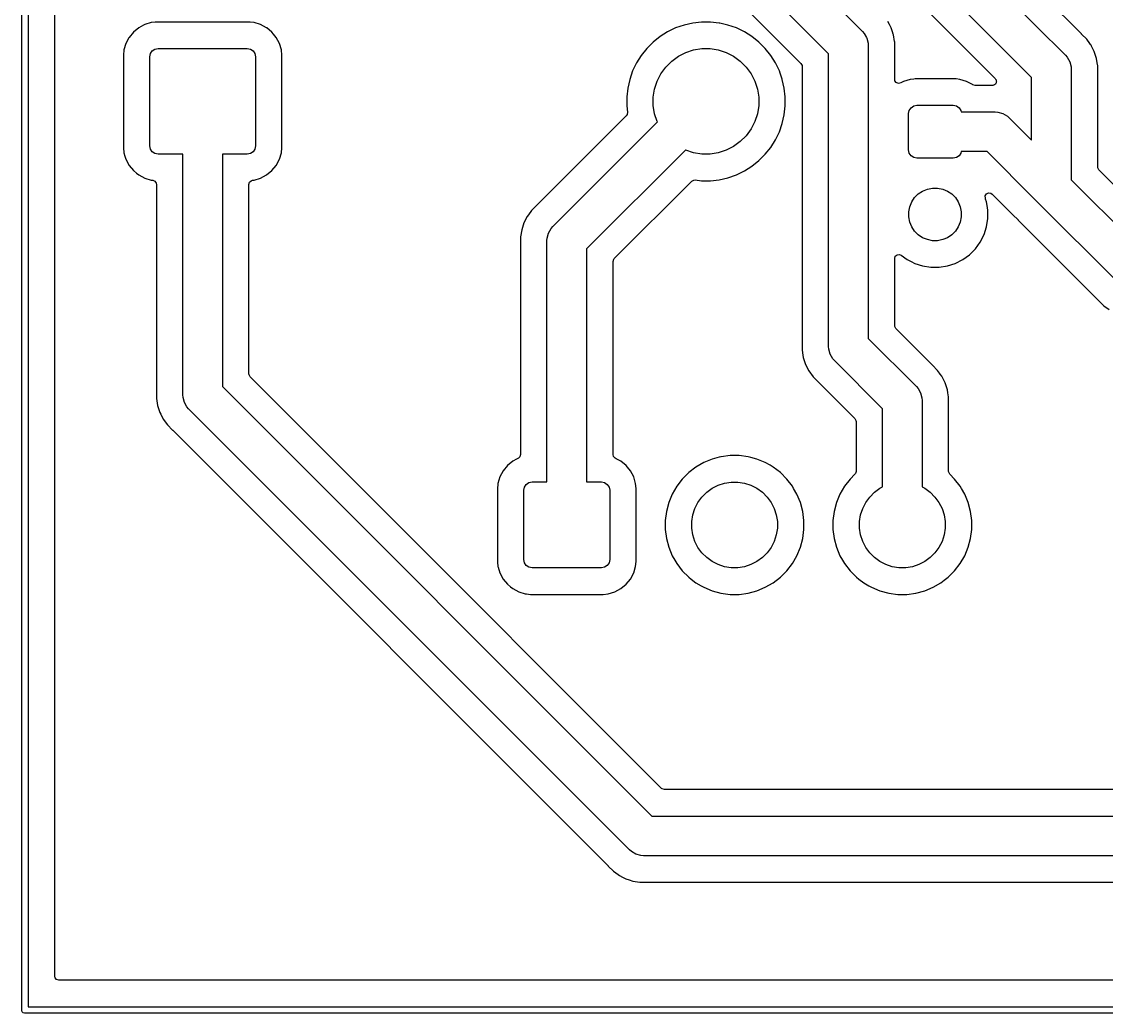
# Model space of a CAD drawing. Header units: millimetres. Extents: x 104.9 to 175.1, y -124.6 to -74.4.
# Drawn here: x 104.9 to 137.74, y -124.6 to -94.59 of the extents above; entities that cross this region are included whole.
import ezdxf

# ---------------------------------------------------------------- set-up
doc = ezdxf.new("R2010")
doc.units = ezdxf.units.MM
doc.layers.add('B.Cu', color=153, linetype='CONTINUOUS', true_color=0x4d7fc4)

msp = doc.modelspace()

# ---------------------------------------------------------------- linework, layer by layer
at = {"layer": 'B.Cu', "linetype": 'CONTINUOUS'}
for p, q in [((104.9, -124.5), (104.9, -74.5)), ((105.1, -74.6), (105.1, -124.4)), ((105.9005, -95.598395), (105.9005, -89.598395)), ((127.092338, -91.62381), (130.356623, -94.888095)), ((136.989238, -94.958632), (133.35561, -91.325004)), ((132.591148, -91.69262), (136.504264, -95.605736)), ((129.332359, -95.560887), (126.24381, -92.472338)), ((135.48, -96.278528), (131.74262, -92.541148)), ((126.05325, -93.413856), (128.49554, -95.856146)), ((131.375004, -93.30561), (134.377212, -96.307818)), ((131.179309, -94.674769), (131.130174, -94.578337)), ((108.283589, -94.903589), (108.152317, -95.063547)), ((108.443547, -94.772317), (108.283589, -94.903589)), ((108.443548, -94.772316), (108.443547, -94.772317)), ((108.44355, -94.772315), (108.443548, -94.772316)), ((108.588928, -94.694608), (108.44355, -94.772315)), ((108.626043, -94.674769), (108.588928, -94.694608)), ((108.824067, -94.614699), (108.626043, -94.674769)), ((108.940298, -94.603251), (108.824067, -94.614699)), ((108.978392, -94.5995), (108.940298, -94.603251)), ((111.781608, -94.5995), (108.978392, -94.5995)), ((111.816805, -94.602966), (111.781608, -94.5995)), ((111.935934, -94.614699), (111.816805, -94.602966)), ((111.935934, -94.6147), (111.935932, -94.614699)), ((111.935932, -94.614699), (111.935934, -94.614699)), ((112.133954, -94.674768), (111.935934, -94.6147)), ((112.31645, -94.772315), (112.133954, -94.674768)), ((112.324848, -94.779207), (112.31645, -94.772315)), ((112.47641, -94.903589), (112.324848, -94.779207)), ((112.524147, -94.961758), (112.47641, -94.903589)), ((124.457005, -94.895714), (124.228712, -95.039161)), ((124.699917, -94.778734), (124.457005, -94.895714)), ((124.954397, -94.689687), (124.699917, -94.778734)), ((124.954405, -94.689684), (124.954397, -94.689687)), ((125.217268, -94.629688), (124.954405, -94.689684)), ((125.21728, -94.629686), (125.217268, -94.629688)), ((125.485186, -94.5995), (125.21728, -94.629686)), ((125.485191, -94.5995), (125.485186, -94.5995)), ((125.754809, -94.5995), (125.485191, -94.5995)), ((125.754813, -94.5995), (125.754809, -94.5995)), ((126.022719, -94.629686), (125.754813, -94.5995)), ((126.022728, -94.629687), (126.022719, -94.629686)), ((126.022732, -94.629688), (126.022728, -94.629687)), ((126.035814, -94.632674), (126.022732, -94.629688)), ((126.285594, -94.689684), (126.035814, -94.632674)), ((126.285602, -94.689687), (126.285594, -94.689684)), ((126.540082, -94.778734), (126.285602, -94.689687)), ((126.782994, -94.895714), (126.540082, -94.778734)), ((126.782997, -94.895716), (126.782994, -94.895714)), ((127.011289, -95.039162), (126.782997, -94.895716)), ((130.356623, -94.888095), (130.408372, -94.947103)), ((131.230254, -94.774752), (131.179309, -94.674769)), ((131.230256, -94.774758), (131.230254, -94.774752)), ((131.269556, -94.895714), (131.230256, -94.774758)), ((131.291015, -94.961758), (131.269556, -94.895714)), ((108.142611, -95.081705), (108.054769, -95.246043)), ((108.152315, -95.06355), (108.142611, -95.081705)), ((108.152317, -95.063547), (108.152315, -95.06355)), ((112.607685, -95.06355), (112.524147, -94.961758)), ((112.705232, -95.246046), (112.607685, -95.06355)), ((124.017915, -95.207265), (123.827265, -95.397915)), ((124.228712, -95.039161), (124.017915, -95.207265)), ((127.222085, -95.207266), (127.011289, -95.039162)), ((127.412734, -95.397915), (127.222085, -95.207266)), ((130.408372, -94.947103), (130.475601, -95.063547)), ((130.475601, -95.063547), (130.486687, -95.082749)), ((130.486687, -95.082749), (130.527226, -95.234043)), ((130.527226, -95.234043), (130.532359, -95.312359)), ((131.298374, -94.984408), (131.291015, -94.961758)), ((131.330474, -95.187077), (131.298374, -94.984408)), ((131.33286, -95.202139), (131.330474, -95.187077)), ((131.33286, -95.427691), (131.33286, -95.202139)), ((136.989253, -94.958646), (136.989238, -94.958632)), ((136.992364, -94.961757), (136.989253, -94.958646)), ((136.992365, -94.961758), (136.992364, -94.961757)), ((137.148242, -95.117635), (136.992365, -94.961758)), ((137.241537, -95.246046), (137.148242, -95.117635)), ((107.994699, -95.444067), (107.9795, -95.598395)), ((108.054769, -95.246043), (107.994699, -95.444067)), ((108.78, -95.65), (108.79903, -95.554329)), ((108.79903, -95.554329), (108.853223, -95.473223)), ((108.853223, -95.473223), (108.934329, -95.41903)), ((108.934329, -95.41903), (109.03, -95.4)), ((109.03, -95.4), (111.73, -95.4)), ((111.73, -95.4), (111.825671, -95.41903)), ((111.825671, -95.41903), (111.906777, -95.473223)), ((111.906777, -95.473223), (111.96097, -95.554329)), ((111.96097, -95.554329), (111.98, -95.65)), ((112.7653, -95.444066), (112.705232, -95.246046)), ((112.7805, -95.598392), (112.7653, -95.444066)), ((123.827265, -95.397915), (123.659161, -95.608712)), ((124.784002, -95.635776), (125.007707, -95.521793)), ((125.007707, -95.521793), (125.246487, -95.444208)), ((125.246487, -95.444208), (125.494465, -95.404932)), ((125.494465, -95.404932), (125.745535, -95.404932)), ((125.745535, -95.404932), (125.993513, -95.444208)), ((125.993513, -95.444208), (126.232293, -95.521793)), ((126.232293, -95.521793), (126.455998, -95.635776)), ((127.580838, -95.608711), (127.412734, -95.397915)), ((129.332359, -104.422359), (129.332359, -95.560887)), ((130.532359, -95.312359), (130.532359, -104.173831)), ((131.332859, -95.427716), (131.33286, -95.427691)), ((131.332859, -96.331235), (131.332859, -95.427716)), ((137.241537, -95.246047), (137.241537, -95.246046)), ((137.241539, -95.246048), (137.241537, -95.246047)), ((137.265722, -95.279334), (137.241539, -95.246048)), ((137.277815, -95.295978), (137.265722, -95.279334)), ((137.292477, -95.324754), (137.277815, -95.295978)), ((137.377895, -95.492393), (137.292477, -95.324754)), ((137.377895, -95.492394), (137.377895, -95.492393)), ((137.446015, -95.702049), (137.377895, -95.492394)), ((105.9005, -123.4755), (105.9005, -95.598395)), ((107.9795, -95.598395), (107.9795, -98.401604)), ((108.78, -98.35), (108.78, -95.65)), ((111.98, -95.65), (111.98, -98.35)), ((112.7805, -98.401608), (112.7805, -95.598392)), ((123.515716, -95.837003), (123.398734, -96.079917)), ((123.659161, -95.608712), (123.515716, -95.837003)), ((124.40335, -95.960883), (124.580883, -95.78335)), ((124.580883, -95.78335), (124.784002, -95.635776)), ((126.455998, -95.635776), (126.659117, -95.78335)), ((126.659117, -95.78335), (126.83665, -95.960883)), ((127.724284, -95.837003), (127.580838, -95.608711)), ((127.841267, -96.079921), (127.724284, -95.837003)), ((128.49554, -95.856146), (128.529025, -95.917469)), ((136.504264, -95.605736), (136.556012, -95.664743)), ((136.556012, -95.664743), (136.634328, -95.80039)), ((136.634328, -95.80039), (136.674867, -95.951684)), ((137.46739, -95.837003), (137.446015, -95.702049)), ((137.480501, -95.919779), (137.46739, -95.837003)), ((123.398734, -96.079917), (123.309687, -96.334397)), ((124.141793, -96.387707), (124.255776, -96.164002)), ((124.255776, -96.164002), (124.40335, -95.960883)), ((126.83665, -95.960883), (126.984224, -96.164002)), ((126.984224, -96.164002), (127.098207, -96.387707)), ((127.864155, -96.145332), (127.841267, -96.079921)), ((127.929205, -96.331235), (127.864155, -96.145332)), ((128.529025, -95.917469), (128.531859, -95.943827)), ((128.531859, -95.943827), (128.531859, -104.307721)), ((136.674867, -95.951684), (136.68, -96.03)), ((136.68, -96.03), (136.68, -99.372472)), ((137.4805, -96.145357), (137.480501, -96.145332)), ((137.4805, -98.989531), (137.4805, -96.145357)), ((137.480501, -96.145332), (137.480501, -95.919779)), ((123.309684, -96.334405), (123.249688, -96.597268)), ((123.309687, -96.334397), (123.309684, -96.334405)), ((124.064208, -96.626487), (124.141793, -96.387707)), ((127.098207, -96.387707), (127.175792, -96.626487)), ((127.930316, -96.334409), (127.929205, -96.331235)), ((127.990312, -96.597268), (127.930316, -96.334409)), ((131.340295, -96.37353), (131.332859, -96.331235)), ((131.381665, -96.429835), (131.340295, -96.37353)), ((131.446909, -96.454835), (131.381665, -96.429835)), ((131.515312, -96.440593), (131.446909, -96.454835)), ((131.601041, -96.394769), (131.515312, -96.440593)), ((131.799067, -96.334699), (131.601041, -96.394769)), ((131.915298, -96.323251), (131.799067, -96.334699)), ((131.953392, -96.3195), (131.915298, -96.323251)), ((133.156608, -96.3195), (131.953392, -96.3195)), ((133.191805, -96.322966), (133.156608, -96.3195)), ((133.310934, -96.334699), (133.191805, -96.322966)), ((133.310934, -96.3347), (133.310932, -96.334699)), ((133.310932, -96.334699), (133.310934, -96.334699)), ((133.508954, -96.394768), (133.310934, -96.3347)), ((133.69145, -96.492315), (133.508954, -96.394768)), ((133.691452, -96.492317), (133.69145, -96.492315)), ((133.691456, -96.492319), (133.691452, -96.492317)), ((133.693269, -96.49353), (133.691456, -96.492319)), ((133.701904, -96.499815), (133.693269, -96.49353)), ((133.768943, -96.5195), (133.701904, -96.499815)), ((134.264643, -96.5195), (133.768943, -96.5195)), ((134.264647, -96.519499), (134.264643, -96.5195)), ((134.264648, -96.5195), (134.264647, -96.519499)), ((134.269773, -96.519499), (134.264648, -96.5195)), ((134.269778, -96.519499), (134.269773, -96.519499)), ((134.289536, -96.519499), (134.269778, -96.519499)), ((134.298377, -96.519183), (134.289536, -96.519499)), ((134.302547, -96.517627), (134.298377, -96.519183)), ((134.324471, -96.514475), (134.302547, -96.517627)), ((134.343098, -96.502502), (134.324471, -96.514475)), ((134.363841, -96.494766), (134.343098, -96.502502)), ((134.371913, -96.483982), (134.363841, -96.494766)), ((134.383247, -96.476698), (134.371913, -96.483982)), ((134.377212, -96.307818), (134.387822, -96.32725)), ((134.392443, -96.456558), (134.383247, -96.476698)), ((134.387822, -96.32725), (134.402323, -96.343983)), ((134.405713, -96.438833), (134.392443, -96.456558)), ((134.402323, -96.343983), (134.40424, -96.357317)), ((134.40424, -96.357317), (134.410697, -96.369141)), ((134.406673, -96.425395), (134.405713, -96.438833)), ((134.41227, -96.413141), (134.406673, -96.425395)), ((134.410697, -96.369141), (134.409117, -96.391224)), ((134.409117, -96.391224), (134.41227, -96.413141)), ((135.48, -98.171472), (135.48, -96.278528)), ((123.249686, -96.59728), (123.2195, -96.865186)), ((123.2195, -96.865186), (123.2195, -97.134813)), ((123.249688, -96.597268), (123.249686, -96.59728)), ((124.024932, -96.874465), (124.064208, -96.626487)), ((124.024932, -97.125535), (124.024932, -96.874465)), ((127.175792, -96.626487), (127.215068, -96.874465)), ((127.215068, -96.874465), (127.215068, -97.125535)), ((128.0205, -96.865191), (127.990312, -96.597268)), ((128.0205, -97.134809), (128.0205, -96.865191)), ((123.2195, -97.134813), (123.241682, -97.331684)), ((124.064208, -97.373513), (124.024932, -97.125535)), ((127.215068, -97.125535), (127.175792, -97.373513)), ((127.990312, -97.402732), (128.0205, -97.134809)), ((131.77403, -97.274329), (131.828223, -97.193223)), ((131.828223, -97.193223), (131.909329, -97.13903)), ((131.909329, -97.13903), (132.005, -97.12)), ((132.005, -97.12), (133.105, -97.12)), ((133.105, -97.12), (133.200671, -97.13903)), ((133.200671, -97.13903), (133.281777, -97.193223)), ((133.281777, -97.193223), (133.33597, -97.274329)), ((123.206143, -97.433249), (120.492638, -100.146755)), ((123.229628, -97.400506), (123.206143, -97.433249)), ((123.241682, -97.331684), (123.229628, -97.400506)), ((124.141793, -97.612293), (124.064208, -97.373513)), ((127.175792, -97.373513), (127.098207, -97.612293)), ((127.930316, -97.665591), (127.990312, -97.402732)), ((131.755, -97.37), (131.77403, -97.274329)), ((131.755, -98.47), (131.755, -97.37)), ((133.33597, -97.274329), (133.345054, -97.32)), ((133.345054, -97.32), (134.38, -97.32)), ((134.38, -97.32), (134.458316, -97.325133)), ((134.458316, -97.325133), (134.60961, -97.365672)), ((134.60961, -97.365672), (134.745257, -97.443988)), ((134.745257, -97.443988), (134.804264, -97.495736)), ((134.804264, -97.495736), (135.48, -98.171472)), ((120.980736, -100.790736), (124.147661, -97.62381)), ((124.147661, -97.62381), (124.141793, -97.612293)), ((126.984224, -97.835998), (126.83665, -98.039117)), ((127.098207, -97.612293), (126.984224, -97.835998)), ((127.841267, -97.920079), (127.930316, -97.665591)), ((126.83665, -98.039117), (126.659117, -98.21665)), ((127.580838, -98.391289), (127.724284, -98.162997)), ((127.724284, -98.162997), (127.841267, -97.920079)), ((107.9795, -98.401604), (107.994699, -98.555932)), ((108.79903, -98.445671), (108.78, -98.35)), ((108.853223, -98.526777), (108.79903, -98.445671)), ((111.96097, -98.445671), (111.906777, -98.526777)), ((111.98, -98.35), (111.96097, -98.445671)), ((112.7653, -98.555934), (112.7805, -98.401608)), ((124.996189, -98.472338), (122.005, -101.463528)), ((125.007707, -98.478207), (124.996189, -98.472338)), ((125.246487, -98.555792), (125.007707, -98.478207)), ((126.232293, -98.478207), (125.993513, -98.555792)), ((126.455998, -98.364224), (126.232293, -98.478207)), ((126.659117, -98.21665), (126.455998, -98.364224)), ((127.412734, -98.602085), (127.580838, -98.391289)), ((131.77403, -98.565671), (131.755, -98.47)), ((133.345054, -98.52), (133.33597, -98.565671)), ((134.131472, -98.52), (133.345054, -98.52)), ((135.548607, -99.937135), (134.131472, -98.52)), ((107.994699, -98.555932), (108.024734, -98.654944)), ((108.024734, -98.654944), (108.054768, -98.753954)), ((108.054768, -98.753954), (108.152315, -98.93645)), ((108.934329, -98.58097), (108.853223, -98.526777)), ((109.03, -98.6), (108.934329, -98.58097)), ((109.78, -98.6), (109.03, -98.6)), ((109.78, -105.88), (109.78, -98.6)), ((111.73, -98.6), (110.98, -98.6)), ((110.98, -98.6), (110.98, -105.631472)), ((111.825671, -98.58097), (111.73, -98.6)), ((111.906777, -98.526777), (111.825671, -98.58097)), ((112.607685, -98.93645), (112.705232, -98.753954)), ((112.705232, -98.753954), (112.7653, -98.555934)), ((125.494465, -98.595068), (125.246487, -98.555792)), ((125.745535, -98.595068), (125.494465, -98.595068)), ((125.993513, -98.555792), (125.745535, -98.595068)), ((127.011289, -98.960838), (127.222085, -98.792734)), ((127.222085, -98.792734), (127.412734, -98.602085)), ((131.828223, -98.646777), (131.77403, -98.565671)), ((131.909329, -98.70097), (131.828223, -98.646777)), ((132.005, -98.72), (131.909329, -98.70097)), ((133.105, -98.72), (132.005, -98.72)), ((133.200671, -98.70097), (133.105, -98.72)), ((133.281777, -98.646777), (133.200671, -98.70097)), ((133.33597, -98.565671), (133.281777, -98.646777)), ((108.152315, -98.93645), (108.152317, -98.936452)), ((108.152317, -98.936452), (108.283589, -99.09641)), ((108.283589, -99.09641), (108.380209, -99.175702)), ((108.380209, -99.175702), (108.44355, -99.227685)), ((112.31645, -99.227685), (112.47641, -99.09641)), ((112.47641, -99.09641), (112.607685, -98.93645)), ((126.540079, -99.221267), (126.782997, -99.104284)), ((126.782997, -99.104284), (127.011289, -98.960838)), ((137.483334, -99.015889), (137.4805, -98.989531)), ((137.516819, -99.077212), (137.483334, -99.015889)), ((139.123788, -100.684181), (137.516819, -99.077212)), ((108.44355, -99.227685), (108.626046, -99.325232)), ((108.626046, -99.325232), (108.824066, -99.3853)), ((108.824066, -99.3853), (108.824065, -99.3853)), ((108.824065, -99.3853), (108.845245, -99.387385)), ((108.845245, -99.387385), (108.867654, -99.389593)), ((108.867654, -99.389593), (108.932441, -99.415754)), ((108.932441, -99.415754), (108.9728, -99.472788)), ((108.9728, -99.472788), (108.9795, -99.512996)), ((111.7805, -99.512996), (111.800185, -99.445957)), ((111.800185, -99.445957), (111.852989, -99.400202)), ((111.852989, -99.400202), (111.892345, -99.389593)), ((111.892345, -99.389593), (111.935934, -99.3853)), ((111.935934, -99.3853), (112.133954, -99.325232)), ((112.133954, -99.325232), (112.31645, -99.227685)), ((122.841814, -101.758791), (125.18675, -99.413854)), ((125.18675, -99.413854), (125.248071, -99.380371)), ((125.248071, -99.380371), (125.288313, -99.378317)), ((125.288313, -99.378317), (125.485187, -99.400499)), ((125.485187, -99.400499), (125.485188, -99.4005)), ((125.485188, -99.4005), (125.485191, -99.4005)), ((125.485191, -99.4005), (125.754812, -99.4005)), ((125.754812, -99.400499), (126.022732, -99.370312)), ((125.754812, -99.4005), (125.754812, -99.400499)), ((126.022732, -99.370312), (126.285591, -99.310316)), ((126.285591, -99.310316), (126.540079, -99.221267)), ((136.68, -99.372472), (138.828528, -101.521)), ((108.9795, -99.512996), (108.9795, -105.765362)), ((111.7805, -105.248532), (111.7805, -99.512996)), ((131.936592, -99.912485), (132.047485, -99.801592)), ((132.047485, -99.801592), (132.177883, -99.714463)), ((132.177883, -99.714463), (132.322772, -99.654448)), ((132.322772, -99.654448), (132.476586, -99.623852)), ((132.476586, -99.623852), (132.633414, -99.623852)), ((132.633414, -99.623852), (132.787228, -99.654448)), ((132.787228, -99.654448), (132.932117, -99.714463)), ((132.932117, -99.714463), (133.062515, -99.801592)), ((133.062515, -99.801592), (133.173408, -99.912485)), ((134.077078, -99.86145), (134.113157, -99.801617)), ((134.113157, -99.801617), (134.175858, -99.770788)), ((134.175858, -99.770788), (134.245272, -99.778752)), ((134.245272, -99.778752), (134.284685, -99.805291)), ((134.284685, -99.805291), (134.902706, -100.423312)), ((120.492638, -100.146755), (120.336758, -100.302634)), ((131.789448, -100.187772), (131.849463, -100.042883)), ((131.849463, -100.042883), (131.936592, -99.912485)), ((133.173408, -99.912485), (133.260537, -100.042883)), ((133.260537, -100.042883), (133.320552, -100.187772)), ((134.079072, -99.931288), (134.077078, -99.86145)), ((134.086777, -99.955), (134.079072, -99.931288)), ((134.11609, -100.045214), (134.086777, -99.955)), ((134.132173, -100.146758), (134.11609, -100.045214)), ((134.1555, -100.294038), (134.132173, -100.146758)), ((135.555736, -99.945264), (135.548607, -99.937135)), ((138.155736, -102.545264), (135.555736, -99.945264)), ((120.207187, -100.480974), (120.107104, -100.677393)), ((120.241778, -100.433364), (120.207187, -100.480974)), ((120.241779, -100.433364), (120.241778, -100.433364)), ((120.336758, -100.302634), (120.241779, -100.433364)), ((131.758852, -100.341586), (131.789448, -100.187772)), ((131.758852, -100.498414), (131.758852, -100.341586)), ((133.320552, -100.187772), (133.351148, -100.341586)), ((133.351148, -100.341586), (133.351148, -100.498414)), ((134.1555, -100.545962), (134.1555, -100.294038)), ((134.902706, -100.423312), (134.909199, -100.429844)), ((134.909199, -100.429844), (134.911758, -100.433365)), ((134.911758, -100.433365), (135.067635, -100.589242)), ((120.107103, -100.677396), (120.038985, -100.887047)), ((120.107104, -100.677393), (120.107103, -100.677396)), ((120.928988, -100.849743), (120.980736, -100.790736)), ((131.789448, -100.652228), (131.758852, -100.498414)), ((131.849463, -100.797117), (131.789448, -100.652228)), ((131.936592, -100.927515), (131.849463, -100.797117)), ((133.260537, -100.797117), (133.173408, -100.927515)), ((133.320552, -100.652228), (133.260537, -100.797117)), ((133.351148, -100.498414), (133.320552, -100.652228)), ((134.038241, -101.034379), (134.11609, -100.794785)), ((134.11609, -100.794785), (134.1555, -100.545962)), ((135.067635, -100.589242), (135.067638, -100.589244)), ((135.067638, -100.589244), (135.072234, -100.59384)), ((135.072234, -100.59384), (137.511757, -103.033364)), ((120.038985, -100.887047), (120.004499, -101.104779)), ((120.004499, -101.104779), (120.004499, -101.330332)), ((120.805, -101.215), (120.810133, -101.136684)), ((120.810133, -101.136684), (120.850672, -100.98539)), ((120.850672, -100.98539), (120.928988, -100.849743)), ((132.047485, -101.038408), (131.936592, -100.927515)), ((132.177883, -101.125537), (132.047485, -101.038408)), ((132.322772, -101.185552), (132.177883, -101.125537)), ((132.932117, -101.125537), (132.787228, -101.185552)), ((133.062515, -101.038408), (132.932117, -101.125537)), ((133.173408, -100.927515), (133.062515, -101.038408)), ((133.92387, -101.258845), (134.038241, -101.034379)), ((120.004499, -101.330332), (120.0045, -101.330357)), ((120.0045, -101.330357), (120.0045, -107.691873)), ((120.805, -108.52), (120.805, -101.215)), ((122.005, -101.463528), (122.005, -108.52)), ((132.476586, -101.216148), (132.322772, -101.185552)), ((132.633414, -101.216148), (132.476586, -101.216148)), ((132.787228, -101.185552), (132.633414, -101.216148)), ((133.597656, -101.640793), (133.775793, -101.462656)), ((133.775793, -101.462656), (133.92387, -101.258845)), ((122.8055, -101.846467), (122.825185, -101.779428)), ((122.825185, -101.779428), (122.841814, -101.758791)), ((131.332859, -101.753753), (131.352544, -101.686714)), ((131.332859, -103.790891), (131.332859, -101.753753)), ((131.352544, -101.686714), (131.405348, -101.640959)), ((131.405348, -101.640959), (131.474506, -101.631015)), ((131.474506, -101.631015), (131.529744, -101.653435)), ((131.529744, -101.653435), (131.716155, -101.78887)), ((131.716155, -101.78887), (131.829196, -101.846467)), ((133.169379, -101.903241), (133.393845, -101.78887)), ((133.393845, -101.78887), (133.597656, -101.640793)), ((122.8055, -107.691873), (122.8055, -101.846467)), ((131.829196, -101.846467), (131.940616, -101.903239)), ((131.940616, -101.903239), (131.940618, -101.903239)), ((131.940618, -101.903239), (131.940621, -101.903241)), ((131.940621, -101.903241), (132.180215, -101.98109)), ((132.180215, -101.98109), (132.429038, -102.0205)), ((132.429038, -102.0205), (132.429039, -102.0205)), ((132.429039, -102.0205), (132.680961, -102.0205)), ((132.680961, -102.0205), (132.680962, -102.0205)), ((132.680962, -102.0205), (132.929785, -101.98109)), ((132.929785, -101.98109), (133.169379, -101.903241)), ((137.511757, -103.033364), (137.667636, -103.189243)), ((137.667636, -103.189243), (137.667641, -103.189247)), ((137.667641, -103.189247), (137.823192, -103.30226)), ((131.335693, -103.817249), (131.332859, -103.790891)), ((131.369178, -103.878572), (131.335693, -103.817249)), ((132.474238, -104.983632), (131.369178, -103.878572)), ((128.531859, -104.307721), (128.531858, -104.307736)), ((128.531858, -104.307736), (128.531858, -104.532579)), ((129.337492, -104.500675), (129.332359, -104.422359)), ((130.532359, -104.173831), (131.989264, -105.630736)), ((128.531858, -104.532579), (128.555244, -104.680228)), ((128.555244, -104.680228), (128.555244, -104.680229)), ((128.555244, -104.680229), (128.566344, -104.750311)), ((128.566344, -104.750311), (128.634462, -104.959962)), ((129.378031, -104.651969), (129.337492, -104.500675)), ((129.456347, -104.787616), (129.378031, -104.651969)), ((128.634462, -104.959962), (128.634463, -104.959965)), ((128.634463, -104.959965), (128.734546, -105.156384)), ((129.508095, -104.846623), (129.456347, -104.787616)), ((130.965, -106.303528), (129.508095, -104.846623)), ((132.474253, -104.983646), (132.474238, -104.983632)), ((132.477364, -104.986757), (132.474253, -104.983646)), ((132.477365, -104.986758), (132.477364, -104.986757)), ((132.633242, -105.142635), (132.477365, -104.986758)), ((111.783334, -105.27489), (111.7805, -105.248532)), ((111.816819, -105.336213), (111.783334, -105.27489)), ((115.198998, -108.718392), (111.816819, -105.336213)), ((128.734546, -105.156384), (128.86411, -105.334716)), ((128.86411, -105.334716), (128.864114, -105.33472)), ((128.864114, -105.33472), (128.864117, -105.334724)), ((128.864117, -105.334724), (128.960444, -105.431051)), ((132.633244, -105.142638), (132.633242, -105.142635)), ((132.633247, -105.142641), (132.633244, -105.142638)), ((132.690614, -105.221602), (132.633247, -105.142641)), ((132.715098, -105.255301), (132.690614, -105.221602)), ((132.762815, -105.320978), (132.715098, -105.255301)), ((132.789808, -105.373954), (132.762815, -105.320978)), ((132.862895, -105.517393), (132.789808, -105.373954)), ((110.98, -105.631472), (123.978528, -118.63)), ((128.960444, -105.431051), (129.024324, -105.494931)), ((129.024324, -105.494931), (129.024335, -105.494941)), ((129.024335, -105.494941), (130.128181, -106.598787)), ((131.989264, -105.630736), (132.041012, -105.689743)), ((132.041012, -105.689743), (132.119328, -105.82539)), ((132.862895, -105.517394), (132.862895, -105.517393)), ((132.931015, -105.727049), (132.862895, -105.517394)), ((132.945457, -105.818232), (132.931015, -105.727049)), ((108.9795, -105.765362), (108.979499, -105.765377)), ((108.979499, -105.765377), (108.979499, -105.99022)), ((108.979499, -105.99022), (109.002299, -106.134168)), ((109.785133, -105.958316), (109.78, -105.88)), ((109.825672, -106.10961), (109.785133, -105.958316)), ((132.119328, -105.82539), (132.159867, -105.976684)), ((132.159867, -105.976684), (132.165, -106.055)), ((132.165, -106.055), (132.165, -108.671189)), ((132.965501, -105.944779), (132.945457, -105.818232)), ((132.965501, -106.170332), (132.965501, -105.944779)), ((109.002299, -106.134168), (109.002299, -106.134169)), ((109.002299, -106.134169), (109.013985, -106.207952)), ((109.013985, -106.207952), (109.082103, -106.417603)), ((109.903988, -106.245257), (109.825672, -106.10961)), ((109.955736, -106.304264), (109.903988, -106.245257)), ((123.305736, -119.654264), (109.955736, -106.304264)), ((130.965, -108.671189), (130.965, -106.303528)), ((132.9655, -106.170357), (132.965501, -106.170332)), ((132.9655, -108.198581), (132.9655, -106.170357)), ((109.082103, -106.417603), (109.082104, -106.417606)), ((109.082104, -106.417606), (109.108311, -106.469038)), ((109.108311, -106.469038), (109.174422, -106.598787)), ((109.174422, -106.598787), (109.182187, -106.614025)), ((109.182187, -106.614025), (109.311751, -106.792357)), ((130.128181, -106.598787), (130.161666, -106.66011)), ((130.161666, -106.66011), (130.1645, -106.686468)), ((130.1645, -106.686468), (130.1645, -108.198581)), ((109.311751, -106.792357), (109.311755, -106.792361)), ((109.311755, -106.792361), (109.311758, -106.792365)), ((109.311758, -106.792365), (109.467635, -106.948242)), ((109.467635, -106.948242), (109.471965, -106.952572)), ((109.471965, -106.952572), (109.471976, -106.952582)), ((109.471976, -106.952582), (122.658632, -120.139238)), ((120.0045, -107.691873), (119.984815, -107.758912)), ((122.821202, -107.752268), (122.8055, -107.691873)), ((119.608589, -108.023589), (119.477317, -108.183547)), ((119.768547, -107.892317), (119.608589, -108.023589)), ((119.768548, -107.892316), (119.768547, -107.892317)), ((119.76855, -107.892315), (119.768548, -107.892316)), ((119.884167, -107.830516), (119.76855, -107.892315)), ((119.938954, -107.801231), (119.884167, -107.830516)), ((119.984815, -107.758912), (119.938954, -107.801231)), ((122.871046, -107.801231), (122.821202, -107.752268)), ((122.898289, -107.815793), (122.871046, -107.801231)), ((123.04145, -107.892315), (122.898289, -107.815793)), ((123.041453, -107.892317), (123.04145, -107.892315)), ((123.20141, -108.023589), (123.041452, -107.892317)), ((123.041452, -107.892317), (123.041453, -107.892317)), ((123.240145, -108.070789), (123.20141, -108.023589)), ((125.553971, -107.93208), (125.315516, -108.069754)), ((125.553982, -107.932075), (125.553971, -107.93208)), ((125.808369, -107.826704), (125.553982, -107.932075)), ((126.018125, -107.7705), (125.808369, -107.826704)), ((126.074334, -107.75544), (126.018125, -107.7705)), ((126.074337, -107.755439), (126.074334, -107.75544)), ((126.074344, -107.755438), (126.074337, -107.755439)), ((126.347315, -107.719501), (126.074344, -107.755438)), ((126.34732, -107.7195), (126.347315, -107.719501)), ((126.347326, -107.7195), (126.34732, -107.7195)), ((126.622674, -107.7195), (126.347326, -107.7195)), ((126.622679, -107.7195), (126.622674, -107.7195)), ((126.622684, -107.719501), (126.622679, -107.7195)), ((126.895655, -107.755438), (126.622684, -107.719501)), ((126.89566, -107.755439), (126.895655, -107.755438)), ((126.895666, -107.75544), (126.89566, -107.755439)), ((126.981925, -107.778553), (126.895666, -107.75544)), ((127.16163, -107.826704), (126.981925, -107.778553)), ((127.416017, -107.932075), (127.16163, -107.826704)), ((127.416028, -107.93208), (127.416017, -107.932075)), ((127.559407, -108.014861), (127.416028, -107.93208)), ((127.654479, -108.069751), (127.559407, -108.014861)), ((119.379769, -108.366043), (119.319699, -108.564067)), ((119.477317, -108.183547), (119.379769, -108.366043)), ((123.332685, -108.18355), (123.240145, -108.070789)), ((123.430232, -108.366046), (123.332685, -108.18355)), ((123.4903, -108.564066), (123.430232, -108.366046)), ((125.097066, -108.237376), (124.902376, -108.432066)), ((125.097073, -108.23737), (125.097066, -108.237376)), ((125.315516, -108.069754), (125.097073, -108.23737)), ((127.654482, -108.069753), (127.654479, -108.069751)), ((127.654483, -108.069754), (127.654482, -108.069753)), ((127.872926, -108.23737), (127.654483, -108.069754)), ((127.872933, -108.237376), (127.872926, -108.23737)), ((128.067623, -108.432066), (127.872933, -108.237376)), ((130.128181, -108.286262), (129.982376, -108.432066)), ((130.144815, -108.26562), (130.128181, -108.286262)), ((130.1645, -108.198581), (130.144815, -108.26562)), ((132.968334, -108.224939), (132.9655, -108.198581)), ((133.001819, -108.286262), (132.968334, -108.224939)), ((133.147623, -108.432066), (133.001819, -108.286262)), ((119.317211, -108.589334), (119.3045, -108.718392)), ((119.319699, -108.564067), (119.317211, -108.589334)), ((120.105, -108.77), (120.12403, -108.674329)), ((120.12403, -108.674329), (120.178223, -108.593223)), ((120.178223, -108.593223), (120.259329, -108.53903)), ((120.259329, -108.53903), (120.355, -108.52)), ((120.355, -108.52), (120.805, -108.52)), ((122.005, -108.52), (122.455, -108.52)), ((122.455, -108.52), (122.550671, -108.53903)), ((122.550671, -108.53903), (122.631777, -108.593223)), ((122.631777, -108.593223), (122.68597, -108.674329)), ((122.68597, -108.674329), (122.705, -108.77)), ((123.5055, -108.718392), (123.4903, -108.564066)), ((124.734754, -108.650516), (124.59708, -108.888971)), ((124.90237, -108.432073), (124.734754, -108.650516)), ((124.902376, -108.432066), (124.90237, -108.432073)), ((125.805752, -108.711568), (125.987512, -108.618957)), ((125.987512, -108.618957), (126.181521, -108.555919)), ((126.181521, -108.555919), (126.383003, -108.524007)), ((126.383003, -108.524007), (126.586997, -108.524007)), ((126.586997, -108.524007), (126.788479, -108.555919)), ((126.788479, -108.555919), (126.982488, -108.618957)), ((126.982488, -108.618957), (127.164248, -108.711568)), ((128.067628, -108.432072), (128.067623, -108.432066)), ((128.235249, -108.650521), (128.067628, -108.432072)), ((128.274434, -108.718392), (128.235249, -108.650521)), ((129.814754, -108.650516), (129.67708, -108.888971)), ((129.98237, -108.432073), (129.814754, -108.650516)), ((129.982376, -108.432066), (129.98237, -108.432073)), ((130.885752, -108.711568), (130.965, -108.671189)), ((132.165, -108.671189), (132.244248, -108.711568)), ((133.147628, -108.432072), (133.147623, -108.432066)), ((133.315249, -108.650521), (133.147628, -108.432072)), ((133.354434, -108.718392), (133.315249, -108.650521)), ((124.273787, -117.793181), (115.198998, -108.718392)), ((119.3045, -108.718392), (119.3045, -110.921608)), ((120.105, -110.87), (120.105, -108.77)), ((122.705, -108.77), (122.705, -110.87)), ((123.5055, -109.682332), (123.5055, -108.718392)), ((124.597075, -108.888982), (124.491704, -109.143369)), ((124.59708, -108.888971), (124.597075, -108.888982)), ((125.376568, -109.140752), (125.496472, -108.975718)), ((125.496472, -108.975718), (125.640718, -108.831472)), ((125.640718, -108.831472), (125.805752, -108.711568)), ((127.164248, -108.711568), (127.329282, -108.831472)), ((127.329282, -108.831472), (127.473528, -108.975718)), ((127.473528, -108.975718), (127.593432, -109.140752)), ((128.372919, -108.888971), (128.274434, -108.718392)), ((128.372921, -108.888976), (128.372919, -108.888971)), ((128.372923, -108.888979), (128.372921, -108.888976)), ((128.478295, -109.143368), (128.372923, -108.888979)), ((129.677075, -108.888982), (129.571704, -109.143369)), ((129.67708, -108.888971), (129.677075, -108.888982)), ((130.456568, -109.140752), (130.576472, -108.975718)), ((130.576472, -108.975718), (130.720718, -108.831472)), ((130.720718, -108.831472), (130.885752, -108.711568)), ((132.244248, -108.711568), (132.409282, -108.831472)), ((132.409282, -108.831472), (132.553528, -108.975718)), ((132.553528, -108.975718), (132.673432, -109.140752)), ((133.452919, -108.888971), (133.354434, -108.718392)), ((133.452921, -108.888976), (133.452919, -108.888971)), ((133.452923, -108.888979), (133.452921, -108.888976)), ((133.558295, -109.143368), (133.452923, -108.888979)), ((124.491704, -109.143369), (124.420441, -109.409331)), ((125.220919, -109.516521), (125.283957, -109.322512)), ((125.283957, -109.322512), (125.376568, -109.140752)), ((127.593432, -109.140752), (127.686043, -109.322512)), ((127.686043, -109.322512), (127.749081, -109.516521)), ((128.54956, -109.409334), (128.478295, -109.143368)), ((129.571704, -109.143369), (129.500441, -109.409331)), ((130.300919, -109.516521), (130.363957, -109.322512)), ((130.363957, -109.322512), (130.456568, -109.140752)), ((132.673432, -109.140752), (132.766043, -109.322512)), ((132.766043, -109.322512), (132.829081, -109.516521)), ((133.62956, -109.409334), (133.558295, -109.143368)), ((123.5055, -110.921608), (123.5055, -109.682332)), ((124.384501, -109.682315), (124.3845, -109.682332)), ((124.3845, -109.682332), (124.3845, -109.957667)), ((124.420438, -109.409344), (124.384501, -109.682315)), ((124.420441, -109.409331), (124.420438, -109.409344)), ((125.189007, -109.718003), (125.220919, -109.516521)), ((127.749081, -109.516521), (127.780993, -109.718003)), ((128.5855, -109.682326), (128.54956, -109.409334)), ((128.5855, -109.957674), (128.5855, -109.682326)), ((129.464501, -109.682315), (129.4645, -109.682332)), ((129.4645, -109.682332), (129.4645, -109.957667)), ((129.500438, -109.409344), (129.464501, -109.682315)), ((129.500441, -109.409331), (129.500438, -109.409344)), ((130.269007, -109.718003), (130.300919, -109.516521)), ((132.829081, -109.516521), (132.860993, -109.718003)), ((133.6655, -109.682326), (133.62956, -109.409334)), ((133.6655, -109.957674), (133.6655, -109.682326)), ((124.3845, -109.957667), (124.384501, -109.957684)), ((124.384501, -109.957684), (124.420438, -110.230655)), ((125.189007, -109.921997), (125.189007, -109.718003)), ((125.220919, -110.123479), (125.189007, -109.921997)), ((127.780993, -109.921997), (127.749081, -110.123479)), ((127.780993, -109.718003), (127.780993, -109.921997)), ((128.54956, -110.230666), (128.5855, -109.957674)), ((129.4645, -109.957667), (129.464501, -109.957684)), ((129.464501, -109.957684), (129.500438, -110.230655)), ((130.269007, -109.921997), (130.269007, -109.718003)), ((130.300919, -110.123479), (130.269007, -109.921997)), ((132.860993, -109.921997), (132.829081, -110.123479)), ((132.860993, -109.718003), (132.860993, -109.921997)), ((133.62956, -110.230666), (133.6655, -109.957674)), ((124.420438, -110.230655), (124.420439, -110.23066)), ((124.420439, -110.23066), (124.42044, -110.230666)), ((124.42044, -110.230666), (124.420441, -110.230668)), ((124.420441, -110.230668), (124.491704, -110.49663)), ((125.283957, -110.317488), (125.220919, -110.123479)), ((125.376568, -110.499248), (125.283957, -110.317488)), ((127.686043, -110.317488), (127.593432, -110.499248)), ((127.749081, -110.123479), (127.686043, -110.317488)), ((128.478295, -110.496632), (128.54956, -110.230666)), ((129.500438, -110.230655), (129.500439, -110.23066)), ((129.500439, -110.23066), (129.50044, -110.230666)), ((129.50044, -110.230666), (129.500441, -110.230668)), ((129.500441, -110.230668), (129.571704, -110.49663)), ((130.363957, -110.317488), (130.300919, -110.123479)), ((130.456568, -110.499248), (130.363957, -110.317488)), ((132.766043, -110.317488), (132.673432, -110.499248)), ((132.829081, -110.123479), (132.766043, -110.317488)), ((133.558295, -110.496632), (133.62956, -110.230666)), ((124.491704, -110.49663), (124.597075, -110.751017)), ((125.496472, -110.664282), (125.376568, -110.499248)), ((125.640718, -110.808528), (125.496472, -110.664282)), ((127.473528, -110.664282), (127.329282, -110.808528)), ((127.593432, -110.499248), (127.473528, -110.664282)), ((128.372923, -110.751021), (128.478295, -110.496632)), ((129.571704, -110.49663), (129.677075, -110.751017)), ((130.576472, -110.664282), (130.456568, -110.499248)), ((130.720718, -110.808528), (130.576472, -110.664282)), ((132.553528, -110.664282), (132.409282, -110.808528)), ((132.673432, -110.499248), (132.553528, -110.664282)), ((133.452923, -110.751021), (133.558295, -110.496632)), ((119.3045, -110.921608), (119.306753, -110.944484)), ((119.306753, -110.944484), (119.319699, -111.075932)), ((120.12403, -110.965671), (120.105, -110.87)), ((120.178223, -111.046777), (120.12403, -110.965671)), ((122.68597, -110.965671), (122.631777, -111.046777)), ((122.705, -110.87), (122.68597, -110.965671)), ((123.4903, -111.075934), (123.5055, -110.921608)), ((124.597075, -110.751017), (124.59708, -110.751028)), ((124.59708, -110.751028), (124.676118, -110.887924)), ((124.676118, -110.887924), (124.734751, -110.989479)), ((124.734751, -110.989479), (124.734753, -110.989482)), ((124.734753, -110.989482), (124.734754, -110.989483)), ((124.734754, -110.989483), (124.90237, -111.207926)), ((125.805752, -110.928432), (125.640718, -110.808528)), ((125.987512, -111.021043), (125.805752, -110.928432)), ((127.164248, -110.928432), (126.982488, -111.021043)), ((127.329282, -110.808528), (127.164248, -110.928432)), ((128.067628, -111.207928), (128.235249, -110.989479)), ((128.235249, -110.989479), (128.372923, -110.751021)), ((129.677075, -110.751017), (129.67708, -110.751028)), ((129.67708, -110.751028), (129.756118, -110.887924)), ((129.756118, -110.887924), (129.814751, -110.989479)), ((129.814751, -110.989479), (129.814753, -110.989482)), ((129.814753, -110.989482), (129.814754, -110.989483)), ((129.814754, -110.989483), (129.98237, -111.207926)), ((130.885752, -110.928432), (130.720718, -110.808528)), ((131.067512, -111.021043), (130.885752, -110.928432)), ((132.244248, -110.928432), (132.062488, -111.021043)), ((132.409282, -110.808528), (132.244248, -110.928432)), ((133.147628, -111.207928), (133.315249, -110.989479)), ((133.315249, -110.989479), (133.452923, -110.751021)), ((119.319699, -111.075932), (119.327637, -111.1021)), ((119.327637, -111.1021), (119.379768, -111.273954)), ((119.379768, -111.273954), (119.477315, -111.45645)), ((120.259329, -111.10097), (120.178223, -111.046777)), ((120.355, -111.12), (120.259329, -111.10097)), ((122.455, -111.12), (120.355, -111.12)), ((122.550671, -111.10097), (122.455, -111.12)), ((122.631777, -111.046777), (122.550671, -111.10097)), ((123.332685, -111.45645), (123.430232, -111.273954)), ((123.430232, -111.273954), (123.4903, -111.075934)), ((124.90237, -111.207926), (124.902376, -111.207933)), ((124.902376, -111.207933), (125.097066, -111.402623)), ((126.181521, -111.084081), (125.987512, -111.021043)), ((126.383003, -111.115993), (126.181521, -111.084081)), ((126.586997, -111.115993), (126.383003, -111.115993)), ((126.788479, -111.084081), (126.586997, -111.115993)), ((126.982488, -111.021043), (126.788479, -111.084081)), ((127.872928, -111.402628), (128.067628, -111.207928)), ((129.98237, -111.207926), (129.982376, -111.207933)), ((129.982376, -111.207933), (130.177066, -111.402623)), ((131.261521, -111.084081), (131.067512, -111.021043)), ((131.463003, -111.115993), (131.261521, -111.084081)), ((131.666997, -111.115993), (131.463003, -111.115993)), ((131.868479, -111.084081), (131.666997, -111.115993)), ((132.062488, -111.021043), (131.868479, -111.084081)), ((132.955308, -111.400249), (133.147623, -111.207933)), ((133.147623, -111.207933), (133.147628, -111.207928)), ((119.477315, -111.45645), (119.477317, -111.456452)), ((119.477317, -111.456452), (119.608589, -111.61641)), ((119.608589, -111.61641), (119.705209, -111.695702)), ((123.04145, -111.747685), (123.20141, -111.61641)), ((123.20141, -111.61641), (123.332685, -111.45645)), ((125.097066, -111.402623), (125.097073, -111.402629)), ((125.097073, -111.402629), (125.167217, -111.456452)), ((125.167217, -111.456452), (125.315521, -111.570249)), ((125.315521, -111.570249), (125.468778, -111.658732)), ((125.468778, -111.658732), (125.553971, -111.707919)), ((127.416021, -111.707923), (127.654479, -111.570249)), ((127.654479, -111.570249), (127.872928, -111.402628)), ((130.177066, -111.402623), (130.177073, -111.402629)), ((130.177073, -111.402629), (130.247217, -111.456452)), ((130.247217, -111.456452), (130.395521, -111.570249)), ((130.395521, -111.570249), (130.548778, -111.658732)), ((130.548778, -111.658732), (130.633971, -111.707919)), ((132.496021, -111.707923), (132.734479, -111.570249)), ((132.734479, -111.570249), (132.83648, -111.491981)), ((132.83648, -111.491981), (132.952928, -111.402628)), ((132.952928, -111.402628), (132.952933, -111.402623)), ((132.952933, -111.402623), (132.955308, -111.400249)), ((119.705209, -111.695702), (119.76855, -111.747685)), ((119.76855, -111.747685), (119.951046, -111.845232)), ((119.951046, -111.845232), (120.149066, -111.9053)), ((120.149066, -111.9053), (120.149065, -111.9053)), ((120.149065, -111.9053), (120.187647, -111.9091)), ((120.187647, -111.9091), (120.303392, -111.9205)), ((120.303392, -111.9205), (120.303395, -111.9205)), ((120.303395, -111.9205), (122.506605, -111.9205)), ((122.506605, -111.9205), (122.506608, -111.9205)), ((122.506608, -111.9205), (122.660934, -111.9053)), ((122.660934, -111.9053), (122.858954, -111.845232)), ((122.858954, -111.845232), (123.04145, -111.747685)), ((125.553971, -111.707919), (125.553976, -111.707921)), ((125.553976, -111.707921), (125.553979, -111.707923)), ((125.553979, -111.707923), (125.808368, -111.813295)), ((125.808368, -111.813295), (126.074334, -111.88456)), ((126.074334, -111.88456), (126.347326, -111.9205)), ((126.347326, -111.9205), (126.347333, -111.9205)), ((126.347333, -111.9205), (126.622667, -111.9205)), ((126.622667, -111.9205), (126.622674, -111.9205)), ((126.622674, -111.9205), (126.895666, -111.88456)), ((126.895666, -111.88456), (127.161632, -111.813295)), ((127.161632, -111.813295), (127.416021, -111.707923)), ((130.633971, -111.707919), (130.633976, -111.707921)), ((130.633976, -111.707921), (130.633979, -111.707923)), ((130.633979, -111.707923), (130.888368, -111.813295)), ((130.888368, -111.813295), (131.154334, -111.88456)), ((131.154334, -111.88456), (131.427326, -111.9205)), ((131.427326, -111.9205), (131.427333, -111.9205)), ((131.427333, -111.9205), (131.702667, -111.9205)), ((131.702667, -111.9205), (131.702674, -111.9205)), ((131.702674, -111.9205), (131.975666, -111.88456)), ((131.975666, -111.88456), (132.241632, -111.813295)), ((132.241632, -111.813295), (132.496021, -111.707923)), ((124.294429, -117.809815), (124.273787, -117.793181)), ((124.361468, -117.8295), (124.294429, -117.809815)), ((140.148462, -117.8295), (124.361468, -117.8295)), ((123.978528, -118.63), (140.429077, -118.63)), ((123.364743, -119.706012), (123.305736, -119.654264)), ((123.50039, -119.784328), (123.364743, -119.706012)), ((123.651684, -119.824867), (123.50039, -119.784328)), ((123.73, -119.83), (123.651684, -119.824867)), ((140.429077, -119.83), (123.73, -119.83)), ((122.658632, -120.139238), (122.658646, -120.139253)), ((122.658646, -120.139253), (122.661757, -120.142364)), ((122.661757, -120.142364), (122.661758, -120.142365)), ((122.661758, -120.142365), (122.817635, -120.298242)), ((122.817635, -120.298242), (122.817638, -120.298244)), ((122.817638, -120.298244), (122.817641, -120.298247)), ((122.817641, -120.298247), (122.818225, -120.298671)), ((122.818225, -120.298671), (122.958988, -120.40094)), ((122.958988, -120.40094), (122.995978, -120.427815)), ((122.995978, -120.427815), (123.092313, -120.4769)), ((123.092313, -120.4769), (123.192393, -120.527895)), ((123.192393, -120.527895), (123.192396, -120.527896)), ((123.192396, -120.527896), (123.293968, -120.560898)), ((123.293968, -120.560898), (123.402049, -120.596015)), ((123.402049, -120.596015), (123.619778, -120.630501)), ((123.619778, -120.630501), (123.619779, -120.630501)), ((123.619779, -120.630501), (123.845333, -120.630501)), ((123.845333, -120.630501), (123.845357, -120.6305)), ((123.845357, -120.6305), (140.148462, -120.6305)), ((105.911706, -123.527011), (105.9005, -123.4755)), ((105.957461, -123.579815), (105.911706, -123.527011)), ((106.0245, -123.5995), (105.957461, -123.579815)), ((173.9755, -123.5995), (106.0245, -123.5995)), ((105.1, -124.4), (174.9, -124.4)), ((104.901921, -124.519509), (104.9, -124.5)), ((104.916853, -124.555557), (104.901921, -124.519509)), ((104.944443, -124.583147), (104.916853, -124.555557)), ((104.980491, -124.598079), (104.944443, -124.583147)), ((105, -124.6), (104.980491, -124.598079)), ((175, -124.6), (105, -124.6))]:
    msp.add_line(p, q, dxfattribs=at)

doc.saveas('drawing.dxf')
